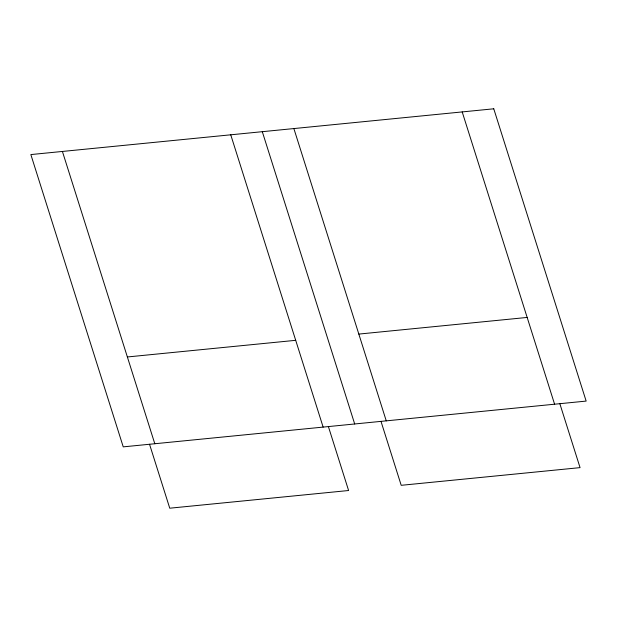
<?xml version="1.0" encoding="UTF-8"?>
<svg xmlns="http://www.w3.org/2000/svg" width="617" height="617" viewBox="0 0 617 617"><rect width="100%" height="100%" fill="white"/><g stroke="black" fill="none" stroke-linecap="round" stroke-linejoin="round"><path stroke-width="0.93" d="M127.372 356.965L295.705 340.322M358.824 334.082L527.157 317.439M559.843 403.688L580.057 467.632L401.204 485.309L380.998 421.372M462.202 111.924L554.59 404.212M293.869 128.567L386.257 420.856M262.302 131.691L354.69 423.972M328.391 426.578L348.605 490.515L169.752 508.2L149.538 444.255M230.743 134.807L323.131 427.095M62.41 151.45L154.798 443.739M493.762 108.8L30.85 154.574L123.238 446.862L586.15 401.089L493.762 108.8"/></g></svg>
